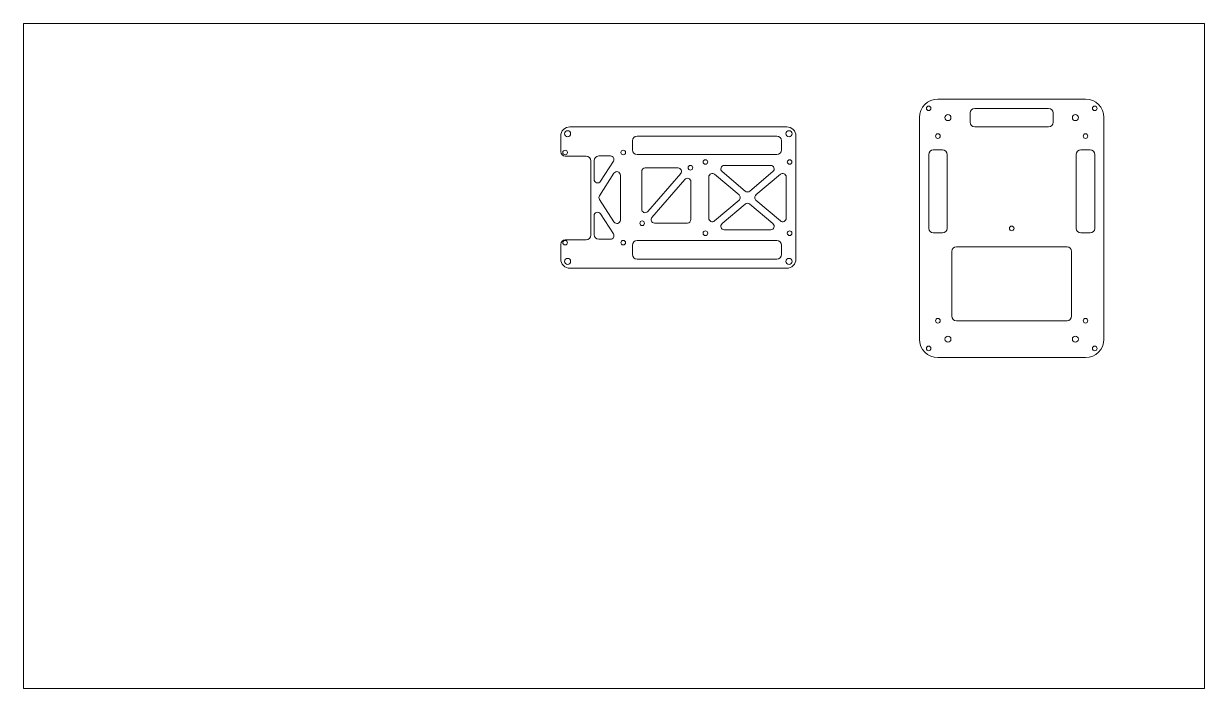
# Paper-space layout 'Inch' of a CAD drawing. Header units: inches. Extents: x -0.1 to 31.9, y 17.7 to 35.7.
# The model-space entities are those that its viewports show. They can reach past a viewport. Long polylines and large blocks are cut down to what shows.
import ezdxf

# ---------------------------------------------------------------- set-up
doc = ezdxf.new("R2010")
doc.units = ezdxf.units.IN
doc.header["$MEASUREMENT"] = 0
doc.layers.get('0').update_dxf_attribs({"lineweight": 0, "plot": 0})
doc.layers.add('LASER MAGENTA', color=6, linetype='Continuous', lineweight=0)

msp = doc.modelspace()

# ---------------------------------------------------------------- linework, layer by layer
msp.add_lwpolyline([(0, 0), (32, 0), (32, 18), (0, 18)], close=True)
at = {"layer": 'LASER MAGENTA'}
for p, q in [((28.778, 15.956), (24.778, 15.956)), ((27.778, 15.706), (25.778, 15.706)), ((24.278, 15.456), (24.278, 9.456)), ((25.653, 15.581), (25.653, 15.331)), ((27.903, 15.581), (27.903, 15.331)), ((29.278, 15.456), (29.278, 9.456)), ((14.806, 15.205), (20.681, 15.205)), ((27.778, 15.206), (25.778, 15.206)), ((14.556, 14.955), (14.556, 14.535)), ((16.5, 14.58), (16.5, 14.83)), ((16.625, 14.955), (20.411, 14.955)), ((20.536, 14.58), (20.536, 14.83)), ((20.931, 14.955), (20.931, 11.625)), ((14.681, 14.41), (15.244, 14.41)), ((15.587, 14.416), (15.906, 14.416)), ((16.625, 14.455), (20.411, 14.455)), ((24.528, 14.456), (24.528, 12.456)), ((24.653, 14.581), (24.903, 14.581)), ((25.028, 14.456), (25.028, 12.456)), ((28.528, 14.456), (28.528, 12.456)), ((28.903, 14.581), (28.653, 14.581)), ((29.028, 14.456), (29.028, 12.456)), ((15.369, 14.285), (15.369, 12.272)), ((15.462, 13.781), (15.462, 14.291)), ((15.635, 13.73), (15.984, 14.272)), ((16.844, 14.094), (17.736, 14.094)), ((18.989, 14.16), (20.247, 14.16)), ((15.607, 13.341), (15.999, 13.949)), ((16.172, 12.681), (16.172, 13.898)), ((16.75, 12.974), (16.75, 14)), ((16.915, 12.912), (17.807, 13.938)), ((17.027, 12.755), (17.919, 13.781)), ((18.571, 12.729), (18.571, 13.85)), ((19.388, 13.361), (18.725, 13.922)), ((19.558, 13.464), (18.929, 13.995)), ((19.679, 13.464), (20.308, 13.995)), ((19.848, 13.361), (20.512, 13.922)), ((20.666, 12.729), (20.666, 13.85)), ((18.083, 13.72), (18.083, 12.694)), ((15.607, 13.239), (15.999, 12.63)), ((19.388, 13.218), (18.725, 12.657)), ((19.848, 13.218), (20.512, 12.657)), ((15.635, 12.849), (15.984, 12.308)), ((19.558, 13.116), (18.929, 12.584)), ((19.679, 13.116), (20.308, 12.584)), ((15.462, 12.799), (15.462, 12.288)), ((17.99, 12.6), (17.098, 12.6)), ((15.587, 12.163), (15.906, 12.163)), ((18.989, 12.419), (20.247, 12.419)), ((24.653, 12.331), (24.903, 12.331)), ((28.903, 12.331), (28.653, 12.331)), ((14.556, 12.022), (14.556, 11.625)), ((14.681, 12.147), (15.244, 12.147)), ((16.5, 12), (16.5, 11.75)), ((16.625, 12.125), (20.411, 12.125)), ((20.536, 12), (20.536, 11.75)), ((25.278, 11.956), (28.278, 11.956)), ((16.625, 11.625), (20.411, 11.625)), ((25.153, 11.831), (25.153, 10.081)), ((28.403, 11.831), (28.403, 10.081)), ((14.806, 11.375), (20.681, 11.375)), ((25.278, 9.956), (28.278, 9.956)), ((28.778, 8.956), (24.778, 8.956))]:
    msp.add_line(p, q, dxfattribs=at)
for centre, radius in [((24.528, 15.706), 0.0625), ((29.028, 15.706), 0.0625), ((25.05, 15.456), 0.0825), ((28.505, 15.456), 0.0825), ((14.743, 15.017), 0.0825), ((20.743, 15.017), 0.0825), ((24.778, 14.956), 0.0625), ((28.778, 14.956), 0.0625), ((14.675, 14.51), 0.0625), ((16.25, 14.51), 0.0625), ((18.071, 14.099), 0.063), ((18.477, 14.254), 0.0625), ((20.76, 14.254), 0.0625), ((16.763, 12.595), 0.063), ((26.778, 12.456), 0.0625), ((18.477, 12.325), 0.0625), ((20.76, 12.325), 0.0625), ((14.675, 12.069), 0.0625), ((16.25, 12.069), 0.0625), ((14.743, 11.562), 0.0825), ((20.743, 11.562), 0.0825), ((24.778, 9.956), 0.0625), ((28.778, 9.956), 0.0625), ((25.05, 9.456), 0.0825), ((28.505, 9.456), 0.0825), ((24.528, 9.206), 0.0625), ((29.028, 9.206), 0.0625)]:
    msp.add_circle(centre, radius, dxfattribs=at)
for centre, radius, start, end in [((24.778, 15.456), 0.5, 90, 180), ((25.778, 15.581), 0.125, 90, 180), ((27.778, 15.581), 0.125, 0, 90), ((28.778, 15.456), 0.5, 0, 90), ((14.806, 14.955), 0.25, 90, 180), ((20.681, 14.955), 0.25, 0, 90), ((25.778, 15.331), 0.125, 180, 270), ((27.778, 15.331), 0.125, 270, 0), ((16.625, 14.83), 0.125, 90, 180), ((20.411, 14.83), 0.125, 0, 90), ((14.681, 14.535), 0.125, 180, 270), ((15.244, 14.285), 0.125, 0, 90), ((15.587, 14.291), 0.125, 90, 180), ((15.906, 14.323), 0.0938, 327.1688, 90), ((16.625, 14.58), 0.125, 180, 270), ((20.411, 14.58), 0.125, 270, 0), ((24.653, 14.456), 0.125, 90, 180), ((24.903, 14.456), 0.125, 0, 90), ((28.653, 14.456), 0.125, 90, 180), ((28.903, 14.456), 0.125, 0, 90), ((16.844, 14), 0.0938, 90, 180), ((17.736, 14), 0.0938, 319, 90), ((18.989, 14.067), 0.0938, 90, 229.8042), ((20.247, 14.067), 0.0938, 310.1958, 90), ((15.556, 13.781), 0.0938, 180, 327.1688), ((16.078, 13.898), 0.0938, 0, 147.1688), ((17.99, 13.72), 0.0938, 0, 139), ((18.664, 13.85), 0.0938, 49.8042, 180), ((20.572, 13.85), 0.0938, 0, 130.1958), ((19.618, 13.535), 0.0938, 229.8042, 310.1958), ((15.685, 13.29), 0.0938, 147.1688, 212.8312), ((19.328, 13.29), 0.0938, 310.1958, 49.8042), ((19.618, 13.044), 0.0938, 49.8042, 130.1958), ((19.909, 13.29), 0.0938, 130.1958, 229.8042), ((15.556, 12.799), 0.0938, 32.8312, 180), ((16.844, 12.974), 0.0938, 180, 319), ((16.078, 12.681), 0.0938, 212.8312, 0), ((17.098, 12.694), 0.0938, 139, 270), ((17.99, 12.694), 0.0938, 270, 0), ((18.664, 12.729), 0.0938, 180, 310.1958), ((18.989, 12.513), 0.0938, 130.1958, 270), ((20.247, 12.513), 0.0938, 270, 49.8042), ((20.572, 12.729), 0.0938, 229.8042, 0), ((15.244, 12.272), 0.125, 270, 0), ((15.587, 12.288), 0.125, 180, 270), ((15.906, 12.257), 0.0938, 270, 32.8312), ((24.653, 12.456), 0.125, 180, 270), ((24.903, 12.456), 0.125, 270, 0), ((28.653, 12.456), 0.125, 180, 270), ((28.903, 12.456), 0.125, 270, 0), ((14.681, 12.022), 0.125, 90, 180), ((16.625, 12), 0.125, 90, 180), ((20.411, 12), 0.125, 0, 90), ((25.278, 11.831), 0.125, 90, 180), ((28.278, 11.831), 0.125, 0, 90), ((14.806, 11.625), 0.25, 180, 270), ((16.625, 11.75), 0.125, 180, 270), ((20.411, 11.75), 0.125, 270, 0), ((20.681, 11.625), 0.25, 270, 0), ((25.278, 10.081), 0.125, 180, 270), ((28.278, 10.081), 0.125, 270, 0), ((24.778, 9.456), 0.5, 180, 270), ((28.778, 9.456), 0.5, 270, 0)]:
    msp.add_arc(centre, radius, start, end, dxfattribs=at)

psp = doc.layouts.new('Inch')

# ---------------------------------------------------------------- viewports
at = {"layer": '0'}
psp.add_viewport(center=(15.858, 26.662), size=(32, 18), view_center_point=(16, 9), view_height=18, dxfattribs=at)

doc.saveas('drawing.dxf')
